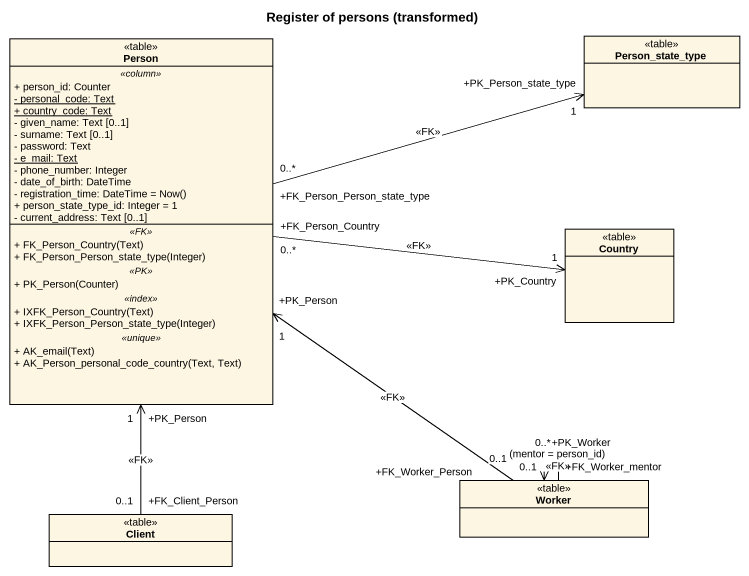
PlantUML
@startuml
title Register of persons (transformed)
hide circle
hide empty members
skinparam classAttributeIconSize 0
class "Person" as Person_ <<table>> {
  .. <<column>> ..
  + person_id: Counter
  {static} - personal_code: Text
  {static} + country_code: Text
  - given_name: Text [0..1]
  - surname: Text [0..1]
  - password: Text
  {static} - e_mail: Text
  - phone_number: Integer
  - date_of_birth: DateTime
  {field} - registration_time: DateTime = Now()
  + person_state_type_id: Integer = 1
  - current_address: Text [0..1]
  .. <<FK>> ..
  + FK_Person_Country(Text)
  + FK_Person_Person_state_type(Integer)
  .. <<PK>> ..
  + PK_Person(Counter)
  .. <<index>> ..
  + IXFK_Person_Country(Text)
  + IXFK_Person_Person_state_type(Integer)
  .. <<unique>> ..
  + AK_email(Text)
  + AK_Person_personal_code_country(Text, Text)
}
class Person_state_type <<table>>
class Country <<table>>
class Worker <<table>>
class Client <<table>>
Person_ "+FK_Person_Person_state_type\n0..*" -right-> "+PK_Person_state_type\n1" Person_state_type : <<FK>>
Person_ "+FK_Person_Country\n0..*" -right-> "+PK_Country\n1" Country : <<FK>>
Worker "+FK_Worker_Person\n0..1" -up-> "+PK_Person\n1" Person_ : <<FK>>
Worker "+FK_Worker_mentor\n0..*" --> "+PK_Worker\n0..1" Worker : (mentor = person_id)\n<<FK>>
Client "+FK_Client_Person\n0..1" -up-> "+PK_Person\n1" Person_ : <<FK>>
@enduml
